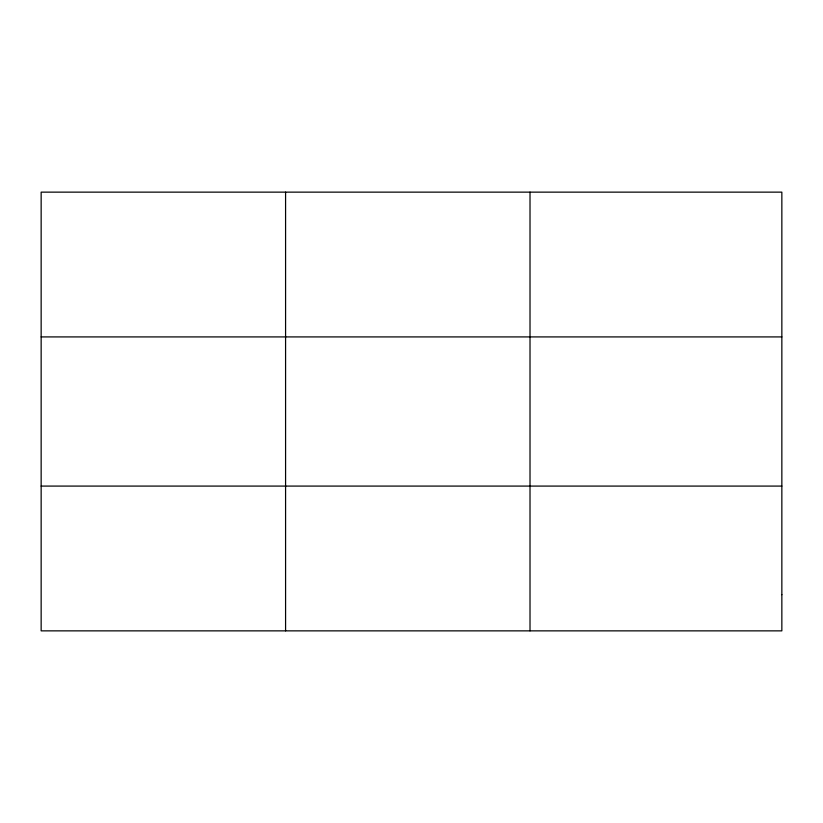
<?xml version="1.0" encoding="UTF-8"?>
<svg xmlns="http://www.w3.org/2000/svg" width="823" height="823" viewBox="0 0 823 823"><rect width="100%" height="100%" fill="white"/><g stroke="black" fill="none" stroke-linecap="round" stroke-linejoin="round"><path stroke-width="1.23" d="M285.581 192.14L285.581 630.86M530.012 192.14L530.012 630.86M41.15 336.916L781.85 336.916M41.15 486.084L781.85 486.084M781.85 594.669L781.85 630.86L41.15 630.86L41.15 192.14L781.85 192.14L781.85 594.669"/></g></svg>
